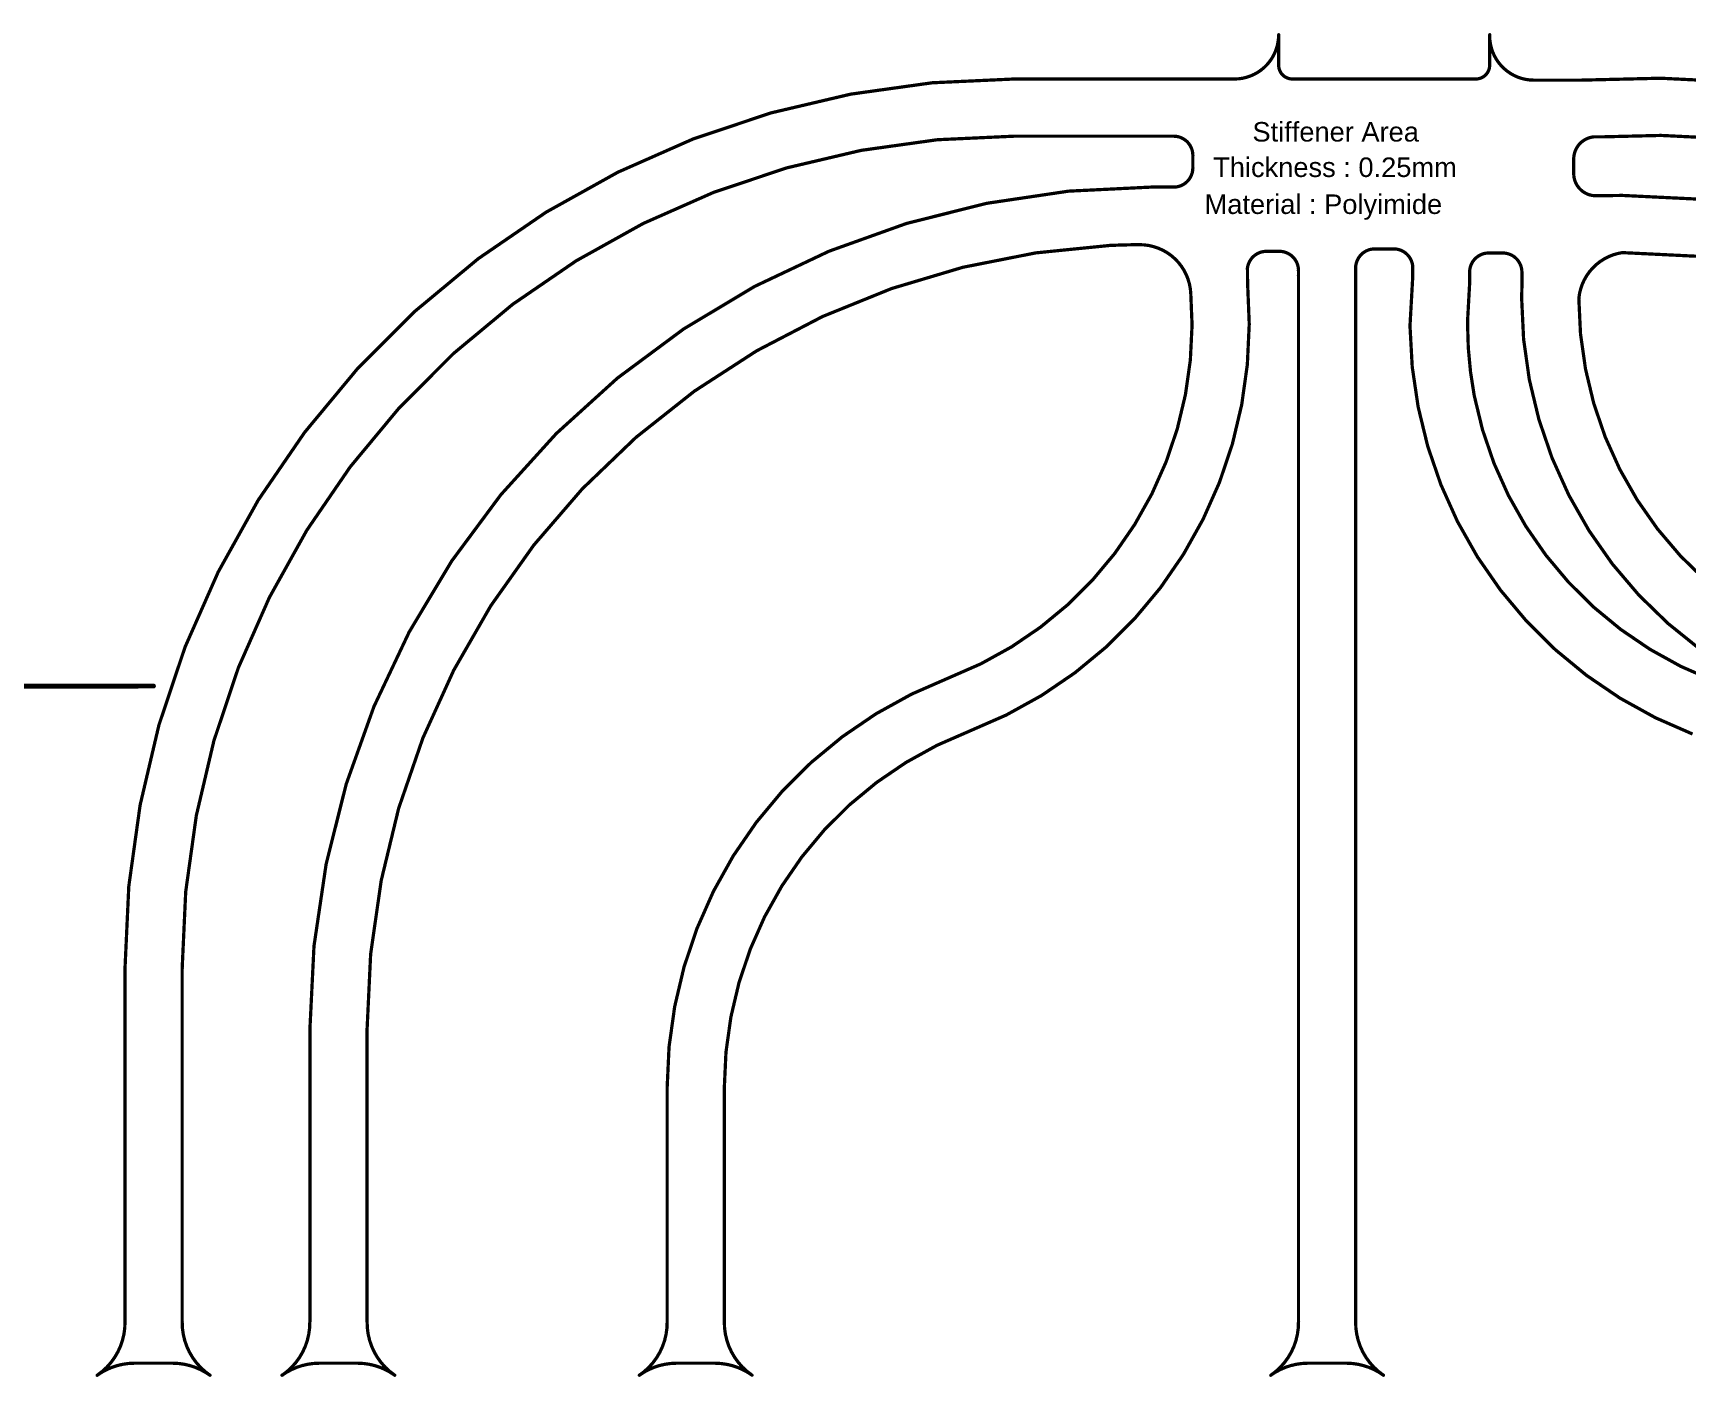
# Model space of a CAD drawing. Header units: inches. Extents: x -17 to 443, y -40 to 218.
# Drawn here: x 231.3 to 360.6, y 27 to 132 of the extents above; entities that cross this region are included whole.
import ezdxf

# ---------------------------------------------------------------- set-up
doc = ezdxf.new("R2010")
doc.units = ezdxf.units.IN
doc.layers.add('Fabrication', color=76, linetype='Continuous')
doc.styles.add('Arial', font='', dxfattribs={"height": 0.2})
doc.styles.get('Arial').set_extended_font_data('Arial')

msp = doc.modelspace()

# ---------------------------------------------------------------- linework, layer by layer
at = {"layer": 'Fabrication', "const_width": 0.254}
for points in [[(328.72, 131.9, -0.414214), (325.26, 128.44)], [(348.68, 128.35, -0.414214), (345.22, 131.8)], [(329.8, 128.44, -0.414214), (328.72, 129.52)], [(345.22, 129.53, -0.414214), (344.14, 128.44)], [(238.52, 58.92, -0.41422), (308.04, 128.44)], [(358.58, 128.5, -0.413783), (440.92, 46.34)], [(358.61, 124.03, -0.413672), (436.45, 46.33)], [(242.99, 58.92, -0.41422), (308.04, 123.97)], [(320.51, 123.97, -0.414214), (322.01, 122.47)], [(351.79, 122.19, -0.389016), (353.38, 123.92)], [(322.01, 121.49, -0.414214), (320.51, 119.99)], [(353.37, 119.32, -0.388326), (351.79, 121.05)], [(252.98, 54.22, -0.414209), (318.74, 119.99)], [(355.58, 119.34, -0.413759), (423.9, 51.16)], [(257.45, 54.22, -0.398878), (315.52, 115.43)], [(315.52, 115.43, -0.00943), (317.83, 115.49)], [(317.83, 115.49, -0.404148), (321.85, 111.65)], [(326.28, 113.65, -0.37962), (327.77, 114.97)], [(328.77, 114.97, -0.37962), (330.26, 113.65)], [(334.75, 113.84, -0.37962), (336.24, 115.16)], [(337.71, 115.16, -0.37962), (339.2, 113.84)], [(343.65, 113.34, -0.414214), (345.15, 114.84)], [(346.24, 114.84, -0.414214), (347.74, 113.34)], [(352.19, 111.28, -0.345401), (355.59, 114.87)], [(355.59, 114.87, -0.413759), (419.43, 51.15)], [(376.22, 77.79, -0.367596), (347.72, 111.28)], [(376.93, 82.2, -0.367596), (352.19, 111.28)], [(321.95, 109.21, -0.30992), (302.93, 81.63)], [(326.42, 109.26, -0.310368), (304.53, 77.46)], [(361.08, 77.24, -0.307813), (338.99, 109.1)], [(344.01, 103.7, -0.046669), (343.49, 109.3)], [(362.69, 81.42, -0.258469), (344.01, 103.7)], [(280.91, 49.62, -0.310655), (302.93, 81.63)], [(285.38, 49.62, -0.310654), (304.53, 77.46)], [(238.52, 31.29, -0.250069), (236.35, 27.12)], [(245.16, 27.12, -0.250069), (242.99, 31.29)], [(252.97, 31.29, -0.250069), (250.81, 27.12)], [(259.61, 27.12, -0.250069), (257.45, 31.29)], [(280.91, 31.29, -0.250069), (278.74, 27.12)], [(287.55, 27.12, -0.250069), (285.38, 31.29)], [(330.27, 31.29, -0.250069), (328.11, 27.12)], [(336.91, 27.12, -0.250069), (334.74, 31.29)], [(236.35, 27.12, -0.154613), (239.21, 28.06)], [(242.29, 28.06, -0.154613), (245.16, 27.12)], [(250.8, 27.12, -0.154613), (253.67, 28.06)], [(256.75, 28.06, -0.154613), (259.61, 27.12)], [(278.73, 27.12, -0.154613), (281.6, 28.06)], [(284.68, 28.06, -0.154613), (287.55, 27.12)], [(328.1, 27.12, -0.154613), (330.97, 28.06)], [(334.05, 28.06, -0.154613), (336.92, 27.12)]]:
    msp.add_lwpolyline(points, format="xyb", dxfattribs=at)
at = {"layer": 'Fabrication'}
for points, const_width in [([(328.72, 129.52), (328.72, 131.9)], 0.254), ([(345.22, 129.53), (345.22, 131.9)], 0.254), ([(308.04, 128.44), (325.26, 128.44)], 0.254), ([(329.8, 128.44), (344.14, 128.44)], 0.254), ([(348.68, 128.35), (352.34, 128.35)], 0.254), ([(352.34, 128.35), (358.56, 128.5)], 0.254), ([(358.56, 128.5), (358.58, 128.5)], 0.254), ([(354.09, 123.92), (358.61, 124.03)], 0.254), ([(308.04, 123.97), (320.51, 123.97)], 0.254), ([(353.38, 123.92), (354.09, 123.92)], 0.254), ([(322.01, 121.49), (322.01, 122.47)], 0.254), ([(351.79, 121.05), (351.79, 122.19)], 0.254), ([(318.74, 119.99), (320.51, 119.99)], 0.254), ([(353.37, 119.32), (354.09, 119.32)], 0.254), ([(354.09, 119.32), (355.58, 119.34)], 0.254), ([(327.77, 114.97), (328.77, 114.97)], 0.254), ([(336.24, 115.16), (337.71, 115.16)], 0.254), ([(334.74, 113.74), (334.75, 113.84)], 0.254), ([(334.74, 112.73), (334.74, 113.74)], 0.254), ([(339.19, 112.73), (339.2, 113.84)], 0.254), ([(345.15, 114.84), (346.24, 114.84)], 0.254), ([(326.28, 113.65), (326.29, 112.54)], 0.254), ([(326.29, 112.54), (326.42, 109.3)], 0.254), ([(330.26, 113.65), (330.27, 113.61)], 0.254), ([(330.27, 113.48), (330.27, 113.61)], 0.254), ([(330.27, 113.48), (330.27, 113.47)], 0.254), ([(330.27, 113.07), (330.27, 113.47)], 0.254), ([(330.27, 113.07), (330.27, 31.29)], 0.254), ([(334.74, 112.73), (334.74, 112.73)], 0.254), ([(334.74, 112.73), (334.74, 31.29)], 0.254), ([(338.99, 109.17), (339.19, 112.73)], 0.254), ([(343.49, 109.51), (343.65, 112.42)], 0.254), ([(343.65, 112.42), (343.65, 113.34)], 0.254), ([(347.74, 112.23), (347.74, 113.34)], 0.254), ([(321.85, 111.65), (321.95, 109.21)], 0.254), ([(347.72, 111.28), (347.74, 112.23)], 0.254), ([(347.74, 112.23), (347.74, 112.23)], 0.254), ([(326.42, 109.26), (326.42, 109.3)], 0.254), ([(338.99, 109.17), (338.99, 109.1)], 0.254), ([(343.49, 109.3), (343.49, 109.51)], 0.254), ([(302.93, 81.63), (302.93, 81.63)], 0.254), ([(201.82, 80.95), (240.74, 80.99)], 0.381), ([(238.52, 31.29), (238.52, 58.92)], 0.254), ([(242.99, 31.29), (242.99, 58.92)], 0.254), ([(252.98, 31.29), (252.98, 54.22)], 0.254), ([(257.45, 31.29), (257.45, 54.22)], 0.254), ([(280.91, 31.29), (280.91, 49.62)], 0.254), ([(285.38, 31.29), (285.38, 49.62)], 0.254), ([(239.21, 28.06), (242.29, 28.06)], 0.254), ([(253.67, 28.06), (256.75, 28.06)], 0.254), ([(281.6, 28.06), (284.68, 28.06)], 0.254), ([(330.97, 28.06), (334.05, 28.06)], 0.254)]:
    msp.add_lwpolyline(points, dxfattribs=dict(at, const_width=const_width))
for points, const_width in [([(328.66, 131.9, 1), (328.79, 131.9, 1)], 0.127), ([(328.66, 131.9, 1), (328.79, 131.9, 1)], 0.127), ([(345.16, 131.9, 1), (345.29, 131.9, 1)], 0.127), ([(345.16, 131.8, 1), (345.29, 131.8, 1)], 0.127), ([(328.66, 129.52, 1), (328.79, 129.52, 1)], 0.127), ([(328.66, 129.52, 1), (328.79, 129.52, 1)], 0.127), ([(345.16, 129.53, 1), (345.29, 129.53, 1)], 0.127), ([(345.16, 129.53, 1), (345.29, 129.53, 1)], 0.127), ([(307.98, 128.44, 1), (308.11, 128.44, 1)], 0.127), ([(307.98, 128.44, 1), (308.11, 128.44, 1)], 0.127), ([(325.2, 128.44, 1), (325.33, 128.44, 1)], 0.127), ([(325.2, 128.44, 1), (325.33, 128.44, 1)], 0.127), ([(329.74, 128.44, 1), (329.87, 128.44, 1)], 0.127), ([(329.74, 128.44, 1), (329.87, 128.44, 1)], 0.127), ([(344.08, 128.44, 1), (344.21, 128.44, 1)], 0.127), ([(344.08, 128.44, 1), (344.21, 128.44, 1)], 0.127), ([(348.62, 128.35, 1), (348.75, 128.35, 1)], 0.127), ([(348.62, 128.35, 1), (348.75, 128.35, 1)], 0.127), ([(352.28, 128.35, 1), (352.41, 128.35, 1)], 0.127), ([(352.28, 128.35, 1), (352.41, 128.35, 1)], 0.127), ([(358.49, 128.5, 1), (358.62, 128.5, 1)], 0.127), ([(358.49, 128.5, 1), (358.62, 128.5, 1)], 0.127), ([(358.52, 128.5, 1), (358.65, 128.5, 1)], 0.127), ([(358.52, 128.5, 1), (358.65, 128.5, 1)], 0.127), ([(358.55, 124.03, 1), (358.68, 124.03, 1)], 0.127), ([(358.55, 124.03, 1), (358.68, 124.03, 1)], 0.127), ([(307.98, 123.97, 1), (308.11, 123.97, 1)], 0.127), ([(307.98, 123.97, 1), (308.11, 123.97, 1)], 0.127), ([(320.45, 123.97, 1), (320.58, 123.97, 1)], 0.127), ([(320.45, 123.97, 1), (320.58, 123.97, 1)], 0.127), ([(353.31, 123.92, 1), (353.44, 123.92, 1)], 0.127), ([(353.31, 123.92, 1), (353.44, 123.92, 1)], 0.127), ([(354.03, 123.92, 1), (354.16, 123.92, 1)], 0.127), ([(354.03, 123.92, 1), (354.16, 123.92, 1)], 0.127), ([(321.95, 122.47, 1), (322.08, 122.47, 1)], 0.127), ([(321.95, 122.47, 1), (322.08, 122.47, 1)], 0.127), ([(321.95, 121.49, 1), (322.08, 121.49, 1)], 0.127), ([(321.95, 121.49, 1), (322.08, 121.49, 1)], 0.127), ([(351.73, 122.19, 1), (351.86, 122.19, 1)], 0.127), ([(351.73, 122.19, 1), (351.86, 122.19, 1)], 0.127), ([(351.73, 121.05, 1), (351.86, 121.05, 1)], 0.127), ([(351.73, 121.05, 1), (351.86, 121.05, 1)], 0.127), ([(318.68, 119.99, 1), (318.81, 119.99, 1)], 0.127), ([(318.68, 119.99, 1), (318.81, 119.99, 1)], 0.127), ([(320.45, 119.99, 1), (320.58, 119.99, 1)], 0.127), ([(320.45, 119.99, 1), (320.58, 119.99, 1)], 0.127), ([(353.31, 119.32, 1), (353.44, 119.32, 1)], 0.127), ([(353.31, 119.32, 1), (353.44, 119.32, 1)], 0.127), ([(354.03, 119.32, 1), (354.16, 119.32, 1)], 0.127), ([(354.03, 119.32, 1), (354.16, 119.32, 1)], 0.127), ([(355.52, 119.34, 1), (355.65, 119.34, 1)], 0.127), ([(355.52, 119.34, 1), (355.65, 119.34, 1)], 0.127), ([(315.45, 115.43, 1), (315.58, 115.43, 1)], 0.127), ([(315.45, 115.43, 1), (315.58, 115.43, 1)], 0.127), ([(317.76, 115.49, 1), (317.89, 115.49, 1)], 0.127), ([(317.76, 115.49, 1), (317.89, 115.49, 1)], 0.127), ([(327.7, 114.97, 1), (327.83, 114.97, 1)], 0.127), ([(327.7, 114.97, 1), (327.83, 114.97, 1)], 0.127), ([(328.7, 114.97, 1), (328.83, 114.97, 1)], 0.127), ([(328.7, 114.97, 1), (328.83, 114.97, 1)], 0.127), ([(336.17, 115.16, 1), (336.3, 115.16, 1)], 0.127), ([(336.17, 115.16, 1), (336.3, 115.16, 1)], 0.127), ([(337.65, 115.16, 1), (337.77, 115.16, 1)], 0.127), ([(337.65, 115.16, 1), (337.77, 115.16, 1)], 0.127), ([(334.67, 113.74, 1), (334.8, 113.74, 1)], 0.127), ([(334.67, 113.74, 1), (334.8, 113.74, 1)], 0.127), ([(334.68, 113.84, 1), (334.81, 113.84, 1)], 0.127), ([(334.68, 113.84, 1), (334.81, 113.84, 1)], 0.127), ([(339.14, 113.84, 1), (339.26, 113.84, 1)], 0.127), ([(339.14, 113.84, 1), (339.26, 113.84, 1)], 0.127), ([(345.09, 114.84, 1), (345.21, 114.84, 1)], 0.127), ([(345.09, 114.84, 1), (345.21, 114.84, 1)], 0.127), ([(346.18, 114.84, 1), (346.3, 114.84, 1)], 0.127), ([(346.18, 114.84, 1), (346.3, 114.84, 1)], 0.127), ([(355.52, 114.87, 1), (355.65, 114.87, 1)], 0.127), ([(355.52, 114.87, 1), (355.65, 114.87, 1)], 0.127), ([(326.21, 113.65, 1), (326.34, 113.65, 1)], 0.127), ([(326.21, 113.65, 1), (326.34, 113.65, 1)], 0.127), ([(326.22, 112.54, 1), (326.35, 112.54, 1)], 0.127), ([(326.22, 112.54, 1), (326.35, 112.54, 1)], 0.127), ([(330.19, 113.65, 1), (330.32, 113.65, 1)], 0.127), ([(330.19, 113.65, 1), (330.32, 113.65, 1)], 0.127), ([(330.2, 113.61, 1), (330.33, 113.61, 1)], 0.127), ([(330.2, 113.61, 1), (330.33, 113.61, 1)], 0.127), ([(330.2, 113.48, 1), (330.33, 113.48, 1)], 0.127), ([(330.2, 113.48, 1), (330.33, 113.48, 1)], 0.127), ([(330.2, 113.47, 1), (330.33, 113.47, 1)], 0.127), ([(330.2, 113.47, 1), (330.33, 113.47, 1)], 0.127), ([(330.2, 113.07, 1), (330.33, 113.07, 1)], 0.127), ([(330.2, 113.07, 1), (330.33, 113.07, 1)], 0.127), ([(334.67, 112.73, 1), (334.8, 112.73, 1)], 0.127), ([(334.67, 112.73, 1), (334.8, 112.73, 1)], 0.127), ([(334.67, 112.73, 1), (334.8, 112.73, 1)], 0.127), ([(334.67, 112.73, 1), (334.8, 112.73, 1)], 0.127), ([(339.13, 112.73, 1), (339.25, 112.73, 1)], 0.127), ([(339.13, 112.73, 1), (339.25, 112.73, 1)], 0.127), ([(343.59, 113.34, 1), (343.71, 113.34, 1)], 0.127), ([(343.59, 113.34, 1), (343.71, 113.34, 1)], 0.127), ([(343.59, 112.42, 1), (343.71, 112.42, 1)], 0.127), ([(343.59, 112.42, 1), (343.71, 112.42, 1)], 0.127), ([(347.68, 113.34, 1), (347.8, 113.34, 1)], 0.127), ([(347.68, 113.34, 1), (347.8, 113.34, 1)], 0.127), ([(321.79, 111.65, 1), (321.91, 111.65, 1)], 0.127), ([(321.79, 111.65, 1), (321.91, 111.65, 1)], 0.127), ([(347.66, 111.28, 1), (347.79, 111.28, 1)], 0.127), ([(347.66, 111.28, 1), (347.79, 111.28, 1)], 0.127), ([(347.67, 112.23, 1), (347.8, 112.23, 1)], 0.127), ([(347.67, 112.23, 1), (347.8, 112.23, 1)], 0.127), ([(347.68, 112.23, 1), (347.8, 112.23, 1)], 0.127), ([(347.68, 112.23, 1), (347.8, 112.23, 1)], 0.127), ([(352.13, 111.28, 1), (352.26, 111.28, 1)], 0.127), ([(352.13, 111.28, 1), (352.26, 111.28, 1)], 0.127), ([(321.89, 109.21, 1), (322.01, 109.21, 1)], 0.127), ([(321.89, 109.21, 1), (322.01, 109.21, 1)], 0.127), ([(326.36, 109.3, 1), (326.48, 109.3, 1)], 0.127), ([(326.36, 109.3, 1), (326.48, 109.3, 1)], 0.127), ([(326.36, 109.26, 1), (326.48, 109.26, 1)], 0.127), ([(326.36, 109.26, 1), (326.48, 109.26, 1)], 0.127), ([(338.93, 109.17, 1), (339.06, 109.17, 1)], 0.127), ([(338.93, 109.17, 1), (339.06, 109.17, 1)], 0.127), ([(338.93, 109.1, 1), (339.06, 109.1, 1)], 0.127), ([(338.93, 109.1, 1), (339.06, 109.1, 1)], 0.127), ([(343.42, 109.51, 1), (343.55, 109.51, 1)], 0.127), ([(343.42, 109.51, 1), (343.55, 109.51, 1)], 0.127), ([(343.42, 109.3, 1), (343.55, 109.3, 1)], 0.127), ([(343.42, 109.3, 1), (343.55, 109.3, 1)], 0.127), ([(343.95, 103.7, 1), (344.07, 103.7, 1)], 0.127), ([(343.95, 103.7, 1), (344.07, 103.7, 1)], 0.127), ([(302.87, 81.63, 1), (302.99, 81.63, 1)], 0.127), ([(302.87, 81.63, 1), (302.99, 81.63, 1)], 0.127), ([(302.87, 81.63, 1), (302.99, 81.63, 1)], 0.127), ([(302.87, 81.63, 1), (302.99, 81.63, 1)], 0.127), ([(240.65, 80.99, 1), (240.84, 80.99, 1)], 0.191), ([(304.47, 77.46, 1), (304.59, 77.46, 1)], 0.127), ([(304.47, 77.46, 1), (304.59, 77.46, 1)], 0.127), ([(238.46, 58.92, 1), (238.59, 58.92, 1)], 0.127), ([(238.46, 58.92, 1), (238.59, 58.92, 1)], 0.127), ([(242.93, 58.92, 1), (243.06, 58.92, 1)], 0.127), ([(242.93, 58.92, 1), (243.06, 58.92, 1)], 0.127), ([(252.91, 54.22, 1), (253.04, 54.22, 1)], 0.127), ([(252.91, 54.22, 1), (253.04, 54.22, 1)], 0.127), ([(257.38, 54.22, 1), (257.51, 54.22, 1)], 0.127), ([(257.38, 54.22, 1), (257.51, 54.22, 1)], 0.127), ([(280.85, 49.62, 1), (280.97, 49.62, 1)], 0.127), ([(280.85, 49.62, 1), (280.97, 49.62, 1)], 0.127), ([(285.32, 49.62, 1), (285.44, 49.62, 1)], 0.127), ([(285.32, 49.62, 1), (285.44, 49.62, 1)], 0.127), ([(238.46, 31.29, 1), (238.59, 31.29, 1)], 0.127), ([(238.46, 31.29, 1), (238.59, 31.29, 1)], 0.127), ([(242.93, 31.29, 1), (243.06, 31.29, 1)], 0.127), ([(242.93, 31.29, 1), (243.06, 31.29, 1)], 0.127), ([(252.91, 31.29, 1), (253.04, 31.29, 1)], 0.127), ([(252.91, 31.29, 1), (253.04, 31.29, 1)], 0.127), ([(257.38, 31.29, 1), (257.51, 31.29, 1)], 0.127), ([(257.38, 31.29, 1), (257.51, 31.29, 1)], 0.127), ([(280.85, 31.29, 1), (280.97, 31.29, 1)], 0.127), ([(280.85, 31.29, 1), (280.97, 31.29, 1)], 0.127), ([(285.32, 31.29, 1), (285.44, 31.29, 1)], 0.127), ([(285.32, 31.29, 1), (285.44, 31.29, 1)], 0.127), ([(330.21, 31.29, 1), (330.34, 31.29, 1)], 0.127), ([(330.21, 31.29, 1), (330.34, 31.29, 1)], 0.127), ([(334.68, 31.29, 1), (334.81, 31.29, 1)], 0.127), ([(334.68, 31.29, 1), (334.81, 31.29, 1)], 0.127), ([(236.28, 27.12, 1), (236.41, 27.12, 1)], 0.127), ([(236.29, 27.12, 1), (236.42, 27.12, 1)], 0.127), ([(239.15, 28.06, 1), (239.28, 28.06, 1)], 0.127), ([(239.15, 28.06, 1), (239.28, 28.06, 1)], 0.127), ([(242.23, 28.06, 1), (242.36, 28.06, 1)], 0.127), ([(242.23, 28.06, 1), (242.36, 28.06, 1)], 0.127), ([(245.1, 27.12, 1), (245.23, 27.12, 1)], 0.127), ([(245.1, 27.12, 1), (245.23, 27.12, 1)], 0.127), ([(250.73, 27.12, 1), (250.86, 27.12, 1)], 0.127), ([(250.74, 27.12, 1), (250.87, 27.12, 1)], 0.127), ([(253.6, 28.06, 1), (253.73, 28.06, 1)], 0.127), ([(253.6, 28.06, 1), (253.73, 28.06, 1)], 0.127), ([(256.68, 28.06, 1), (256.81, 28.06, 1)], 0.127), ([(256.68, 28.06, 1), (256.81, 28.06, 1)], 0.127), ([(259.55, 27.12, 1), (259.68, 27.12, 1)], 0.127), ([(259.55, 27.12, 1), (259.68, 27.12, 1)], 0.127), ([(278.67, 27.12, 1), (278.8, 27.12, 1)], 0.127), ([(278.68, 27.12, 1), (278.8, 27.12, 1)], 0.127), ([(281.54, 28.06, 1), (281.66, 28.06, 1)], 0.127), ([(281.54, 28.06, 1), (281.66, 28.06, 1)], 0.127), ([(284.62, 28.06, 1), (284.74, 28.06, 1)], 0.127), ([(284.62, 28.06, 1), (284.74, 28.06, 1)], 0.127), ([(287.49, 27.12, 1), (287.61, 27.12, 1)], 0.127), ([(287.49, 27.12, 1), (287.61, 27.12, 1)], 0.127), ([(328.04, 27.12, 1), (328.16, 27.12, 1)], 0.127), ([(328.04, 27.12, 1), (328.17, 27.12, 1)], 0.127), ([(330.91, 28.06, 1), (331.03, 28.06, 1)], 0.127), ([(330.91, 28.06, 1), (331.03, 28.06, 1)], 0.127), ([(333.99, 28.06, 1), (334.11, 28.06, 1)], 0.127), ([(333.99, 28.06, 1), (334.11, 28.06, 1)], 0.127), ([(336.85, 27.12, 1), (336.98, 27.12, 1)], 0.127), ([(336.85, 27.12, 1), (336.98, 27.12, 1)], 0.127)]:
    msp.add_lwpolyline(points, format="xyb", close=True, dxfattribs=dict(at, const_width=const_width))

# ---------------------------------------------------------------- texts
at = {"layer": 'Fabrication', "style": 'Arial'}
for s, p in [('Stiffener Area', (326.67, 123.55)), ('Thickness : 0.25mm', (323.6, 120.78)), ('Material : Polyimide', (322.93, 117.89))]:
    msp.add_text(s, height=1.524, dxfattribs=at).set_placement(p)

doc.saveas('drawing.dxf')
